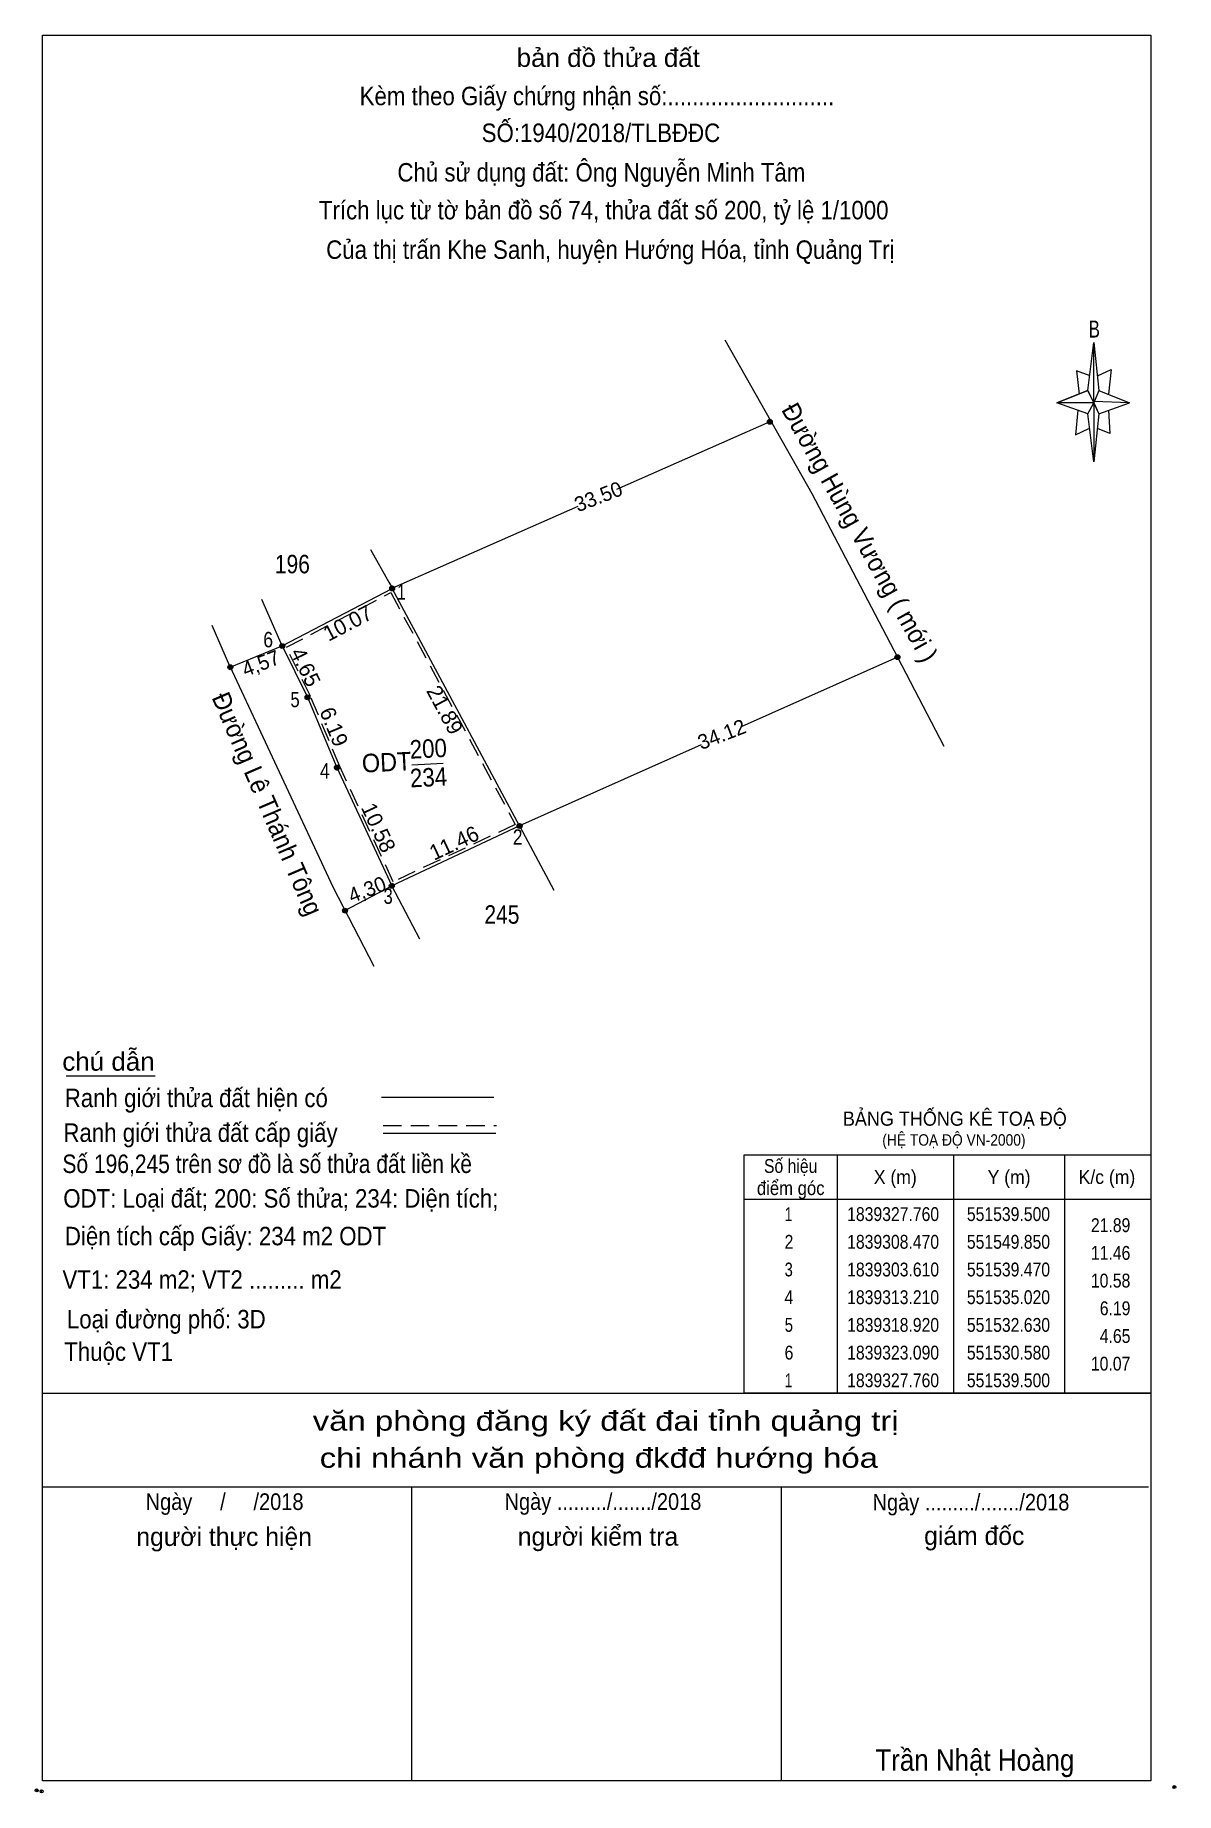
# Model space of a CAD drawing. Header units: metres. Extents: x 551511 to 551603, y 1839230 to 1839373.
import ezdxf
from ezdxf.enums import TextEntityAlignment as Align

# ---------------------------------------------------------------- set-up
doc = ezdxf.new("R2010")
doc.units = ezdxf.units.M
doc.header["$LTSCALE"] = 0.5
doc.header["$PDMODE"] = 32
doc.header["$PDSIZE"] = 0.25
doc.linetypes.add('MEDIUM_DASHED', pattern=[4.5, 3, -1.5])
for name, color, linetype, lineweight in [('1', 7, 'MEDIUM_DASHED', 13), ('10', 7, 'Continuous', 13), ('17', 7, 'Continuous', 13), ('5', 7, 'Continuous', 13), ('55', 7, 'Continuous', 13), ('6', 7, 'Continuous', 13), ('63', 7, 'Continuous', 13)]:
    doc.layers.add(name, color=color, linetype=linetype, lineweight=lineweight)

msp = doc.modelspace()

# ---------------------------------------------------------------- hatches: boundary and pattern name
at = {"layer": '63'}
for points in [[(551570.37, 1839341.29, 1), (551569.97, 1839341.29, 1)], [(551539.7, 1839327.76, 1), (551539.3, 1839327.76, 1)], [(551530.78, 1839323.09, 1), (551530.38, 1839323.09, 1)], [(551526.56, 1839321.36, 1), (551526.16, 1839321.36, 1)], [(551580.73, 1839322.18, 1), (551580.33, 1839322.18, 1)], [(551532.83, 1839318.92, 1), (551532.43, 1839318.92, 1)], [(551535.22, 1839313.21, 1), (551534.82, 1839313.21, 1)], [(551550.05, 1839308.47, 1), (551549.65, 1839308.47, 1)], [(551539.67, 1839303.61, 1), (551539.27, 1839303.61, 1)], [(551535.87, 1839301.59, 1), (551535.47, 1839301.59, 1)]]:
    msp.add_hatch(color=256, dxfattribs=at).paths.add_polyline_path(points)

# ---------------------------------------------------------------- linework, layer by layer
at = {"layer": '1'}
msp.add_lwpolyline([(551539.4, 1839327.42), (551549.5, 1839308.58), (551539.59, 1839303.94), (551535.25, 1839313.31), (551532.86, 1839319.02), (551530.91, 1839322.98)], close=True, dxfattribs=at)
at = {"layer": '10'}
for p, q in [((551537.73, 1839330.93), (551539.24, 1839328.26)), ((551530.58, 1839323.09), (551539.5, 1839327.76)), ((551539.24, 1839328.26), (551539.52, 1839327.77)), ((551530.58, 1839323.09), (551528.92, 1839326.85)), ((551526.32, 1839321.44), (551524.89, 1839324.74)), ((551526.36, 1839321.36), (551530.58, 1839323.09)), ((551530.58, 1839323.09), (551532.63, 1839318.92)), ((551549.85, 1839308.47), (551544.78, 1839317.92)), ((551541.09, 1839313.43), (551543.65, 1839313.56)), ((551549.85, 1839308.47), (551539.47, 1839303.61)), ((551552.67, 1839303.22), (551549.89, 1839308.4)), ((551535.67, 1839301.59), (551539.47, 1839303.61)), ((551541.76, 1839299.26), (551539.47, 1839303.61))]:
    msp.add_line(p, q, dxfattribs=at)
for points in [[(551526.32, 1839321.44), (551534.7, 1839303.46), (551538.02, 1839297.09)], [(551532.63, 1839318.92), (551535.02, 1839313.21), (551539.47, 1839303.61)]]:
    msp.add_lwpolyline(points, dxfattribs=at)
at = {"layer": '17'}
msp.add_line((551513.03, 1839288.18), (551520.27, 1839288.18), dxfattribs=at)
at = {"layer": '5'}
for p, q in [((551595.98, 1839343.84), (551596.48, 1839347.74)), ((551596.88, 1839343.84), (551599.38, 1839342.84)), ((551595.98, 1839341.94), (551593.48, 1839342.84)), ((551596.88, 1839341.94), (551596.48, 1839338.04)), ((551597.68, 1839342.24), (551597.78, 1839340.34)), ((551597.78, 1839340.34), (551596.78, 1839340.74)), ((551511.11, 1839262.4), (551601.11, 1839262.4)), ((551511.11, 1839254.8), (551600.91, 1839254.8)), ((551511.11, 1839254.8), (551600.91, 1839254.8)), ((551511.11, 1839254.8), (551600.91, 1839254.8)), ((551541.11, 1839230.9), (551541.11, 1839254.8)), ((551571.11, 1839230.9), (551571.11, 1839254.8))]:
    msp.add_line(p, q, dxfattribs=at)
for points in [[(551511.11, 1839372.7), (551601.11, 1839372.7), (551601.11, 1839230.9), (551511.11, 1839230.9)], [(551596.48, 1839347.74), (551596.88, 1839343.84), (551596.48, 1839342.84)], [(551596.48, 1839342.84), (551593.48, 1839342.84), (551595.98, 1839343.84), (551596.88, 1839341.94), (551599.38, 1839342.84), (551596.48, 1839342.94)], [(551596.48, 1839342.84), (551596.48, 1839338.04), (551595.98, 1839341.94)]]:
    msp.add_lwpolyline(points, close=True, dxfattribs=at)
for points in [[(551596.18, 1839345.04), (551595.08, 1839345.44), (551595.28, 1839343.54)], [(551596.78, 1839345.04), (551597.88, 1839345.54), (551597.68, 1839343.54)], [(551596.48, 1839342.84), (551595.98, 1839343.84), (551593.48, 1839342.84)], [(551595.18, 1839342.24), (551594.98, 1839340.24), (551596.08, 1839340.74)], [(551596.48, 1839342.84), (551596.88, 1839341.94), (551599.38, 1839342.84)], [(551601.11, 1839230.9), (551511.11, 1839230.9), (551511.11, 1839254.8)]]:
    msp.add_lwpolyline(points, dxfattribs=at)
for p in [(551510.64, 1839230.13), (551511.04, 1839230.06)]:
    msp.add_point(p, dxfattribs=at)
at = {"layer": '55'}
for p, q in [((551570.17, 1839341.29), (551557.73, 1839335.8)), ((551554.57, 1839334.41), (551539.52, 1839327.77)), ((551580.53, 1839322.18), (551567.84, 1839316.51)), ((551564.58, 1839315.05), (551549.85, 1839308.47))]:
    msp.add_line(p, q, dxfattribs=at)
at = {"layer": '6'}
for p, q in [((551538.63, 1839286.44), (551547.77, 1839286.44)), ((551538.77, 1839283.51), (551547.91, 1839283.51))]:
    msp.add_line(p, q, dxfattribs=at)
at = {"layer": '6', "linetype": 'MEDIUM_DASHED'}
msp.add_line((551538.77, 1839284.13), (551547.97, 1839284.13), dxfattribs=at)
at = {"layer": '6'}
msp.add_point((551603.01, 1839230.4), dxfattribs=at)
at = {"layer": '63'}
for p, q in [((551544.78, 1839317.92), (551539.5, 1839327.76)), ((551575.64, 1839281.75), (551575.64, 1839262.4)), ((551585.09, 1839281.75), (551585.09, 1839262.4)), ((551594.09, 1839281.75), (551594.09, 1839262.4)), ((551568.08, 1839278.15), (551601.11, 1839278.15))]:
    msp.add_line(p, q, dxfattribs=at)
msp.add_lwpolyline([(551566.52, 1839347.94), (551573.59, 1839335.46), (551580.53, 1839322.18), (551584.3, 1839314.96)], dxfattribs=at)
msp.add_lwpolyline([(551568.08, 1839281.75), (551601.11, 1839281.75), (551601.11, 1839262.4), (551568.08, 1839262.4)], close=True, dxfattribs=at)
for centre in [(551570.17, 1839341.29), (551530.58, 1839323.09), (551526.36, 1839321.36), (551580.53, 1839322.18), (551532.63, 1839318.92), (551549.85, 1839308.47), (551539.47, 1839303.61), (551535.67, 1839301.59)]:
    msp.add_circle(centre, 0.2, dxfattribs=at)
at = {"layer": '63', "linetype": 'MEDIUM_DASHED'}
for centre in [(551539.5, 1839327.76), (551535.02, 1839313.21)]:
    msp.add_circle(centre, 0.2, dxfattribs=at)

# ---------------------------------------------------------------- texts
at = {"layer": '1'}
for s, height, width, p in [('BẢNG THỐNG KÊ TOẠ ĐỘ ', 1.15, 0.95, (551576.1, 1839284.12)), ('(HỆ TOẠ ĐỘ VN-2000)', 0.93, 0.9, (551579.3, 1839282.5))]:
    msp.add_text(s, height=height, dxfattribs=dict(at, width=width)).set_placement(p)
at = {"layer": '10'}
for s, rotation, width, p in [('Đường Hùng Vương ( mới )', 299.102, 0.95, (551576.817, 1839331.9448)), ('Đường Lê Thánh Tông', 293.369, 0.95, (551528.6861, 1839309.9725)), ('ODT', 2.831, 0.95, (551539.088, 1839312.8998)), ('200', 2.831, 0.9, (551542.473, 1839314.0033)), ('234', 2.831, 0.9, (551542.493, 1839311.6733))]:
    msp.add_text(s, height=1.5, rotation=rotation, dxfattribs=dict(at, width=width)).set_placement(p, align=Align.CENTER)
for s, p in [('33.50', (551556.4637, 1839334.6625)), ('4,57', (551529.0537, 1839321.1218)), ('34.12', (551566.4787, 1839315.3506)), ('4,30', (551537.6837, 1839302.7495))]:
    msp.add_text(s, height=1.2, rotation=21.13, dxfattribs=at).set_placement(p, align=Align.CENTER)
at = {"layer": '10', "width": 0.85}
for s, p in [('196', (551531.4, 1839328.99)), ('245', (551548.415, 1839300.53))]:
    msp.add_text(s, height=1.5, dxfattribs=at).set_placement(p, align=Align.CENTER)
at = {"layer": '5'}
for s, height, width, p in [('bản đồ thửa đất', 1.5, 1.05, (551557.05, 1839370.12)), ('Kèm theo Giấy chứng nhận số:...........................', 1.5, 0.9, (551556.13, 1839367.01)), ('SỐ:1940/2018/TLBĐĐC', 1.5, 0.9, (551556.455, 1839364.02)), ('Chủ sử dụng đất: Ông Nguyễn Minh Tâm', 1.5, 0.9, (551556.49, 1839360.81)), ('Trích lục từ tờ bản đồ số 74, thửa đất số 200, tỷ lệ 1/1000 ', 1.5, 0.9, (551556.93, 1839357.74)), ('Của thị trấn Khe Sanh, huyện Hướng Hóa, tỉnh Quảng Trị', 1.5, 0.9, (551557.22, 1839354.53)), ('B', 1.378, 0.75, (551596.51, 1839348.14)), ('văn phòng đăng ký đất đai tỉnh quảng trị', 1.6, 1.25, (551556.84, 1839259.35)), ('chi nhánh văn phòng đkđđ hướng hóa', 1.6, 1.25, (551556.285, 1839256.34)), ('Ngày     /     /2018', 1.35, 0.9, (551525.895, 1839252.91)), ('Ngày ........./......./2018', 1.35, 0.9, (551556.62, 1839252.92)), ('Ngày ........./......./2018', 1.35, 0.9, (551586.5, 1839252.87)), ('Trần Nhật Hoàng', 1.75, 0.9, (551586.815, 1839231.73))]:
    msp.add_text(s, height=height, dxfattribs=dict(at, width=width)).set_placement(p, align=Align.CENTER)
for s, p in [('người thực hiện', (551525.86, 1839249.99)), ('người kiểm tra', (551556.215, 1839250.01)), ('giám đốc', (551586.765, 1839250.07))]:
    msp.add_text(s, height=1.5, dxfattribs=at).set_placement(p, align=Align.CENTER)
at = {"layer": '6'}
for s, width, p in [('chú dẫn', 1.05, (551512.72, 1839288.59)), ('Ranh giới thửa đất hiện có ', 0.9, (551512.92, 1839285.63)), ('Ranh giới thửa đất cấp giấy', 0.9, (551512.81, 1839282.81)), ('Số 196,245 trên sơ đồ là số thửa đất liền kề', 0.85, (551512.73, 1839280.28)), ('ODT: Loại đất; 200: Số thửa; 234: Diện tích;', 0.9, (551512.8, 1839277.47)), ('Diện tích cấp Giấy: 234 m2 ODT', 0.9, (551512.93, 1839274.41)), ('VT1: 234 m2; VT2 ......... m2', 0.9, (551512.73, 1839270.88)), ('Loại đường phố: 3D', 0.9, (551513.09, 1839267.66)), ('Thuộc VT1', 0.9, (551512.88, 1839265.02))]:
    msp.add_text(s, height=1.5, dxfattribs=dict(at, width=width)).set_placement(p)
at = {"layer": '63'}
for s, height, width, p in [(' 1', 1.25, 0.75, (551540.6, 1839326.84)), (' 6', 1.25, 0.85, (551529.83, 1839322.98)), (' 5', 1.25, 0.8, (551531.99, 1839318.11)), (' 4', 1.25, 0.85, (551534.43, 1839312.32)), (' 2', 1.25, 0.85, (551550.09, 1839306.94)), (' 3', 1.25, 0.8, (551539.55, 1839302.14)), ('21.89', 1.125, 0.85, (551599.44, 1839275.48)), ('11.46', 1.125, 0.85, (551599.44, 1839273.23)), ('10.58', 1.125, 0.85, (551599.44, 1839270.98)), ('6.19', 1.125, 0.85, (551599.45, 1839268.73)), ('4.65', 1.125, 0.85, (551599.45, 1839266.48)), ('10.07', 1.125, 0.85, (551599.44, 1839264.23))]:
    msp.add_text(s, height=height, dxfattribs=dict(at, width=width)).set_placement(p, align=Align.RIGHT)
for s, rotation, p in [('10.07', 27.634, (551536.1851, 1839324.3917)), ('4.65', 296.179, (551531.9144, 1839321.0957)), ('21.89', 298.216, (551543.2311, 1839317.6055)), ('6.19', 292.712, (551534.1999, 1839316.2813)), ('10.58', 294.87, (551537.8248, 1839308.0728)), ('11.46', 25.089, (551544.795, 1839306.5219))]:
    msp.add_text(s, height=1.25, rotation=rotation, dxfattribs=at).set_placement(p, align=Align.CENTER)
for s, width, p in [('Số hiệu', 0.85, (551571.86, 1839280.29)), ('X (m)', 0.95, (551580.355, 1839279.39)), ('Y (m)', 0.95, (551589.595, 1839279.39)), ('K/c (m)', 0.95, (551597.54, 1839279.39)), ('điểm góc', 0.9, (551571.865, 1839278.49)), (' 1', 0.75, (551571.535, 1839276.38)), ('1839327.760', 0.85, (551580.18, 1839276.38)), ('551539.500', 0.85, (551589.545, 1839276.38)), (' 2', 0.85, (551571.545, 1839274.13)), ('1839308.470', 0.85, (551580.18, 1839274.13)), ('551549.850', 0.85, (551589.545, 1839274.13)), (' 3', 0.8, (551571.535, 1839271.88)), ('1839303.610', 0.85, (551580.18, 1839271.88)), ('551539.470', 0.85, (551589.545, 1839271.88)), (' 4', 0.85, (551571.535, 1839269.63)), ('1839313.210', 0.85, (551580.18, 1839269.63)), ('551535.020', 0.85, (551589.545, 1839269.63)), (' 5', 0.8, (551571.545, 1839267.38)), ('1839318.920', 0.85, (551580.18, 1839267.38)), ('551532.630', 0.85, (551589.545, 1839267.38)), (' 6', 0.85, (551571.545, 1839265.13)), ('1839323.090', 0.85, (551580.18, 1839265.13)), ('551530.580', 0.85, (551589.545, 1839265.13)), (' 1', 0.75, (551571.535, 1839262.88)), ('1839327.760', 0.85, (551580.18, 1839262.88)), ('551539.500', 0.85, (551589.545, 1839262.88))]:
    msp.add_text(s, height=1.125, dxfattribs=dict(at, width=width)).set_placement(p, align=Align.CENTER)

doc.saveas('drawing.dxf')
